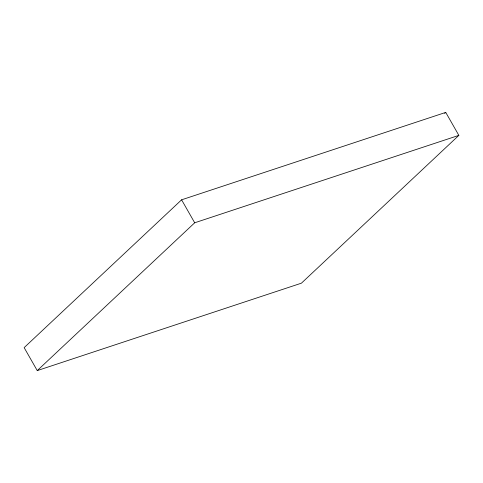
<?xml version="1.0" encoding="UTF-8"?>
<svg xmlns="http://www.w3.org/2000/svg" width="483" height="483" viewBox="0 0 483 483"><rect width="100%" height="100%" fill="white"/><g stroke="black" fill="none" stroke-linecap="round" stroke-linejoin="round"><path stroke-width="0.72" d="M181.596 199.817L24.15 347.627L37.251 370.594L301.404 283.183L458.85 135.373L445.749 112.406L181.596 199.817L194.697 222.784L37.251 370.594M444.656 113.439L445.749 112.406M194.697 222.784L458.85 135.373"/></g></svg>
